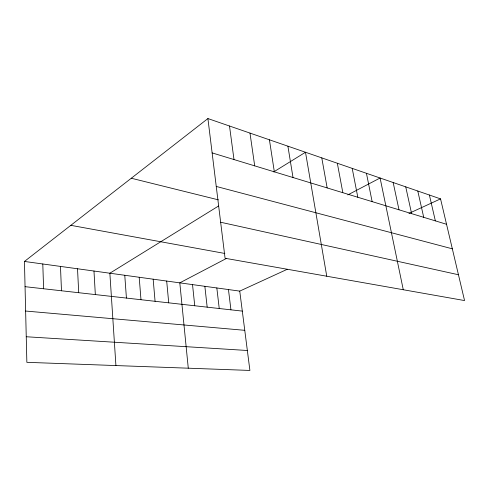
<?xml version="1.0" encoding="UTF-8"?>
<svg xmlns="http://www.w3.org/2000/svg" width="489" height="489" viewBox="0 0 489 489"><rect width="100%" height="100%" fill="white"/><g stroke="black" fill="none" stroke-linecap="round" stroke-linejoin="round"><path stroke-width="0.73" d="M287.312 269.268L239.744 291.114L249.903 370.436L26.858 362.325L24.45 261.45L207.911 118.564L440.546 198.882L464.55 300.564L225.074 258.265L207.911 118.564M218.516 206.034L109.86 273.217L115.917 365.564M273.706 171.908L305.491 152.25L326.756 276.224M226.34 258.492L179.805 282.856L188.283 368.199M347.789 194.915L380.087 178.008L403.272 289.739M408.932 213.406L440.546 198.882M26.247 336.75L247.348 350.491M25.636 311.041L244.769 330.319M25.055 286.676L242.306 311.108M24.45 261.45L239.744 291.114M70.826 225.331L224.842 253.461M220.649 222.238L458.456 274.751M131.29 178.234L218.436 199.867M216.248 186.437L452.337 248.822M212.128 152.898L446.543 224.274M429.391 195.032L435.357 220.869M417.789 191.028L423.719 217.324M405.729 186.859L411.61 213.638M393.168 182.525L399 209.799M366.444 173.295L372.135 201.621M352.202 168.381L357.814 197.256M337.331 163.247L342.838 192.697M321.774 157.874L327.165 187.929M287.905 146.18L293.009 177.525M269.421 139.799L274.347 171.847M249.983 133.087L254.702 165.863M229.506 126.015L233.993 159.561M228.455 289.561L230.942 309.83M216.829 287.954L219.237 308.516M204.854 286.309L207.177 307.159M192.519 284.61L194.75 305.759M166.688 281.047L168.717 302.832M153.161 279.182L155.074 301.297M139.194 277.263L140.985 299.714M124.768 275.27L126.425 298.076M93.974 271.028L95.337 294.58M77.519 268.761L78.717 292.709M60.471 266.413L61.486 290.772M42.794 263.981L43.607 288.761"/></g></svg>
